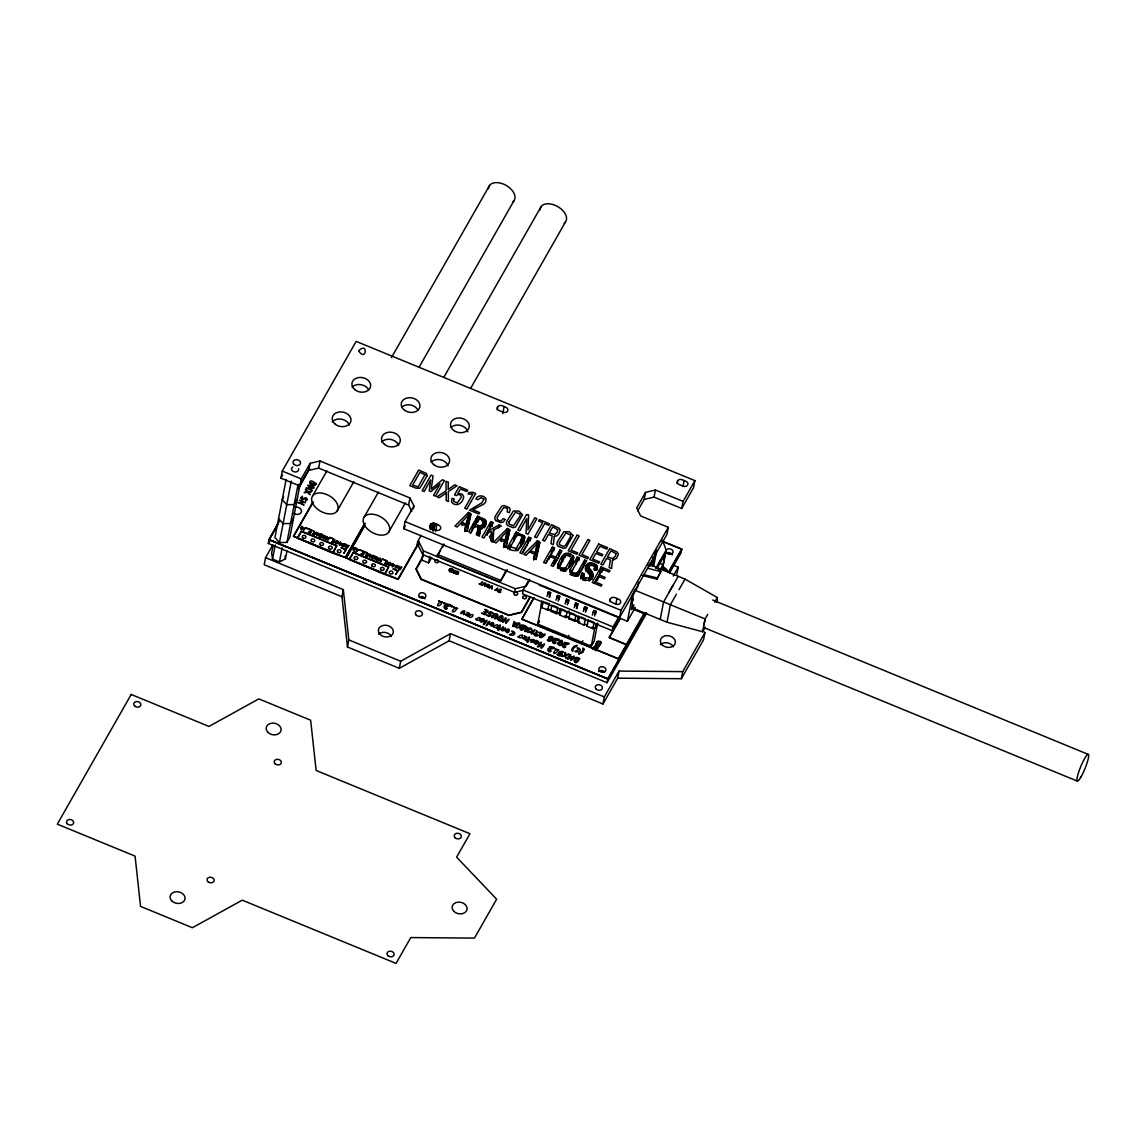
<?xml version="1.0" encoding="UTF-8"?>
<svg xmlns="http://www.w3.org/2000/svg" width="1146" height="1146" viewBox="0 0 1146 1146"><rect width="100%" height="100%" fill="white"/><g stroke="black" fill="none" stroke-linecap="round" stroke-linejoin="round"><path stroke-width="1.5" d="M306.77 528.105L304.836 527.862L303.389 530.283L305.567 528.148L309.964 529.237L306.641 528.277M359.543 549.765L357.609 549.521L356.148 551.942L358.326 549.808L362.723 550.897L359.414 549.937M486.19 521.716L483.927 526.702L480.489 527.934L478.999 535.024L480.919 526.157L483.913 522.204L483.068 520.399L476.822 517.634L477.638 516.216L485.13 519.797L486.19 521.716L485.374 525.971M492.035 542.13L493.611 529.996L501.332 525.957L499.04 525.011L487.995 531.042L487.165 535.297M493.611 529.996L493.124 541.757L490.703 540.754L491.39 531.157L486.434 533.764M573.688 557.515C572.384 563.316 567.642 573.831 560.15 569.233L561.397 567.915L565.666 568.044L572.943 555.738L573.688 557.515L572.871 561.769M582.698 579.876L584.331 573.788L582.311 572.957C580.191 587.411 602.252 577.828 588.142 567.456L589.574 565.035L593.055 564.992L594.874 566.425L594.459 570.178M480.489 527.934L479.458 536.142L477.08 535.168L478.269 527.518L474.573 526.028L470.447 533.506M422.917 553.604L421.714 560.065L428.618 562.887L431.684 557.529M428.618 562.887L429.836 556.426M272.605 545.324L265.571 557.672L264.21 564.763L341.981 596.737L347.467 647.003L399.309 668.319L449.132 640.786L450.507 633.681L604.329 696.911L602.968 704.002L449.132 640.786M646.659 613.225L607.065 682.701L268.307 543.462L269.038 539.68L277.833 524.238M413.391 508.838L413.935 506.002L409.967 497.966L319.992 460.979L310.122 463.328L301.255 478.899L299.894 485.99L280.885 478.169L282.245 471.078L356.148 341.393L694.906 480.632L693.545 487.723L681.712 508.48L654.065 497.106L644.195 499.455L637.749 510.772M273.149 545.31L271.631 553.189L272.533 559.105L279.438 561.955L285.454 558.876L286.973 550.997M286.128 479.372L274.94 537.503L279.452 542.545L286.915 542.416L289.866 537.23L300.08 484.185M272.533 559.105L275.255 544.909M279.452 542.545L291.285 481.048M279.438 561.955L282.174 547.759M286.915 542.416L298.103 484.3M310.122 463.328L308.761 470.433L318.631 468.084L408.606 505.071L411.772 511.488M318.631 468.084L319.992 460.979M341.981 596.737L343.342 589.631L265.571 557.672M347.467 647.003L348.828 639.912L343.342 589.631M681.712 508.48L683.088 501.375L655.426 490.015L645.556 492.365L636.689 507.922L640.643 515.944L668.304 527.318L666.943 534.408L619.642 617.408L403.693 528.65L405.068 521.559L413.935 506.002M408.606 505.071L409.967 497.966M421.198 535.383L417.688 541.542L416.986 545.21L418.376 545.768L422.716 554.607L514.669 592.396L523.65 590.262M418.376 545.768L419.078 542.101L417.688 541.542M399.309 668.319L400.685 661.228L450.507 633.681M422.716 554.607L423.433 550.94L419.078 542.101M429.865 527.661C429.105 521.917 436.125 522.963 438.775 525.226A3.596 2.779 10.9 0 1 440.436 528.951L439.477 529.896A3.596 2.779 10.9 0 1 435.967 530.14L432.3 528.635A3.596 2.779 10.9 0 1 430.423 524.825L430.624 524.51M430.208 527.203L430.896 524.238M430.223 528.363L431.197 523.98M430.28 529.552L431.555 523.779M430.652 529.366L431.755 523.679M430.853 529.28L431.956 523.607M431.068 529.208L432.157 523.536M431.283 529.151L432.586 523.436M431.727 529.08L432.816 523.393M431.956 529.051L433.045 523.378M432.185 529.037L433.274 523.364M432.414 529.051L433.503 523.364M432.644 529.065L433.747 523.378M432.615 530.498L433.976 523.407M432.844 530.541L434.205 523.45M433.073 530.598L434.434 523.493M433.303 530.655L434.663 523.55M433.517 530.727L434.893 523.622M434.005 529.395L435.108 523.708M435.566 531.558L436.941 524.467M507.291 569.777L499.985 582.082L437.013 556.268L443.602 543.963M462.053 525.613L462.612 522.777L466.221 524.266L464.703 531.543M467.711 516.731L468.528 512.477L470.247 513.179L457.182 526.974L454.905 526.043L468.528 512.477M464.861 531.372L468.241 516.832L470.891 514.024L467.153 531.3M471.966 530.842L473.341 523.751L480.919 526.157M473.112 527.905L474.215 522.218L476.378 518.422L478.426 519.267L476.263 523.063L474.215 522.218M475.561 522.676L476.378 518.422M497.063 409.752L497.608 406.916A3.596 2.779 10.9 0 1 502.306 405.799L505.973 407.317A3.596 2.779 10.9 0 1 507.635 411.027A3.596 2.779 10.9 0 1 503.166 412.231L499.484 410.726A3.596 2.779 10.9 0 1 497.608 406.916M474.845 527.432L475.389 524.596M475.733 523.321L476.822 517.634M477.094 519.052L477.638 516.216M477.882 522.103L478.899 516.731M479.143 519.897L479.687 517.047M478.426 525.842L476.894 534.609L476.106 534.308M477.065 532.947L478.383 533.305L479.759 526.215M482.036 521.086L482.595 518.25M502.765 413.649L504.14 406.558M481.363 528.55L481.907 525.699M481.807 529.108L482.638 524.854M482.953 524.653L484.042 518.966M482.91 525.498L483.727 521.229M482.81 527.876L483.913 522.204M484.486 527.819L483.755 526.902L485.13 519.797M484.758 526.401L485.861 520.728M485.173 526.716L485.718 523.88M489.457 528.721L490.817 521.631L492.866 522.476L492.049 526.73M490.03 538.262L490.574 535.426M498.481 527.848L499.04 525.011M500.96 541.614L501.504 538.778L505.128 540.267L503.595 547.544M506.346 534.151L507.434 528.478L509.139 529.18L496.075 542.975L493.797 542.044L507.434 528.478M503.753 547.373L507.134 532.833L509.784 530.025L506.059 547.301M499.985 582.082L506.188 570.192M507.621 548.977L508.165 546.141L516.173 548.533L522.347 537.904L522.146 536.357L515.385 533.477L516.201 532.045L524.567 536.385L523.966 541.814M509.669 549.822L510.214 546.986M513.58 541.342L514.955 534.237L517.004 535.082L511.044 545.783M514.024 540.568L515.385 533.477M515.657 534.881L516.201 532.045M517.706 535.726L518.25 532.89M516.029 550.868L516.574 548.032M522.275 534.537L520.9 541.628L523.206 543.476M522.146 536.357L521.115 543.906M517.691 550.796L520.986 545.009L522.49 536.801M522.361 542.459L523.722 535.368M523.478 542.058L524.567 536.385M523.808 541.671L524.782 537.56M514.669 592.396L515.371 588.729L526.229 586.15L529.753 579.991M530.254 540.912L530.813 538.061L528.764 537.23L527.389 544.321L522.075 553.647M529.266 579.375L523.206 590.004L522.476 593.786L612.351 630.73L620.144 617.064M533.606 559.864L537.145 545.152L539.795 542.345L536.056 559.62M536.342 546.47L537.445 540.797L539.15 541.499L538.606 544.336M533.764 559.692L537.145 545.152M549.034 559.234L549.579 556.397L555.022 558.632L553.647 565.723M549.851 557.801L554.478 547.802L552.429 546.957L543.576 562.485L545.625 563.331L549.579 556.397M541.113 606.392L537.703 624.126L591.279 646.158L594.23 640.958L597.653 623.223M552.429 546.957L551.068 554.048L545.754 563.374M553.933 550.639L554.478 547.802M559.921 550.037L555.839 557.2L554.463 564.29L558.56 557.128L559.921 550.037L561.97 550.882L553.117 566.41L551.068 565.565L555.022 558.632M557.414 567.943C558.217 561.497 563.331 549.106 571.625 554.578L570.321 555.882C563.56 552.229 560.595 563.216 559.377 568.301M557.873 567.155L558.689 562.901M560.193 566.582L560.738 563.746M558.145 568.545L561.454 562.743L562.815 555.652M561.454 562.743L563.631 554.564M560.852 570.751L561.397 567.915M563.531 559.463L564.62 553.79M564.992 557.572L565.809 553.317M562.858 571.424L563.402 568.588M564.09 571.367L564.634 568.531M565.121 570.88L565.666 568.044M568.072 556.197L568.617 553.346M565.608 571.396L566.425 567.141M569.634 556.698L570.178 553.862M570.593 559.821L569.233 566.926L571.41 558.131M569.605 566.282L571.41 557.343M570.049 565.222L571.582 562.829L572.943 555.738M569.906 571.883L570.45 569.032L577.326 556.985L579.375 557.83L578.83 560.666M573.458 556.584L572.098 563.689L571.582 562.829M572.556 562.715L573.1 559.878M571.295 575.192L572.47 569.949L571.682 574.619M572.298 575.335L572.112 570.923M573.387 575.937L573.931 573.1L572.842 572.499M575.951 564.09L577.326 556.985M574.647 576.295L575.192 573.458L577.785 572.14L584.704 560.022L586.752 560.867L577.942 574.862L575.278 575.235L571.138 573.53L569.849 571.525L570.45 569.032M575.693 576.252L576.237 573.415M576.553 575.822L577.111 572.986M576.968 576.395L577.785 572.14M580.836 577.742L581.38 574.905M580.721 578.83L581.867 573.731M581.223 578.644L582.311 572.957M584.704 560.022L583.328 567.112L578.143 576.209M583.07 578.816L583.901 574.561M583.242 579.475L583.529 575.621M585.448 569.576C583.787 559.835 600.647 561.869 596.708 570.35M583.858 580.191L583.686 576.553M585.978 569.376L586.795 565.121M586.265 569.977L587.354 564.305M585.993 571.396L588.013 563.674M585.09 580.879L585.635 578.028L584.403 577.355M586.637 570.765L588.758 563.216M587.325 571.711L588.142 567.456M587.425 572.484L588.428 566.64M587.769 571.553L589.588 562.944M588.084 571.825L588.629 568.989M588.399 574.003L589.23 569.734M589.975 565.68L590.519 562.829M590.992 565.752L591.537 562.915M588.571 580.75L589.116 577.913C594.459 573.43 583.83 570.622 586.365 565.88M589.545 578.057L590.706 571.238M589.316 579.847L589.861 577.011M589.56 580.349L590.663 574.533M589.588 580.965L590.691 575.292M591.823 572.456L590.462 579.547L589.345 578.343M593.313 566.425L593.857 563.588M591.565 579.432L592.668 573.759M592.081 578.73L592.897 574.475M592.267 578.845L592.955 575.22M594.33 569.275L594.874 566.425M594.774 570.364L595.863 564.692M595.719 569.576L596.536 565.322M596.178 570.25L596.994 565.995M596.694 569.562L597.238 566.726M597.438 580.578L598.269 576.323L604.386 578.845L605.203 577.412L599.072 574.891L602.309 569.218L609.142 572.026L609.959 570.608L601.077 566.955L592.224 582.483L601.106 586.136L601.922 584.704L595.089 581.896L598.269 576.323M598.527 577.742L599.072 574.891M601.077 566.955L599.716 574.046L594.402 583.371M601.664 571.782L602.481 567.528M601.765 572.069L602.309 569.218M602.581 570.636L603.125 567.786M591.279 646.158L594.688 628.409L596.908 624.527M592.854 643.078L592.998 642.82M609.858 601.65L610.403 598.799A3.596 2.779 10.9 0 1 615.101 597.696L618.768 599.2A3.596 2.779 10.9 0 1 620.43 602.925A3.596 2.779 10.9 0 1 615.961 604.128L612.293 602.624A3.596 2.779 10.9 0 1 610.403 598.799M615.832 604.128L616.935 598.456M612.351 630.73L613.081 626.934L618.267 617.837M607.065 682.701L607.795 678.919L645.628 612.523M619.642 617.408L621.003 610.317L668.304 527.318M644.195 499.455L645.556 492.365M602.968 704.002L617.694 678.16L619.055 671.069L682.73 671.628L704.905 632.721L702.484 630.171M654.065 497.106L655.426 490.015M705.277 627.149L702.656 631.747L667.015 622.235L633.036 608.268L633.48 605.947M657.904 568.846L658.492 565.809L665.153 554.134L663.09 564.777L659.595 570.866M662.417 540.196L666.17 550.094L663.348 564.72L660.297 570.078L656.959 568.058L660.225 560.322M641.946 575.421L656.945 579.117L660.841 571.525L647.504 568.244M677.057 483.727L677.601 480.89A3.596 2.779 10.9 0 1 682.285 479.773L685.953 481.291A3.596 2.779 10.9 0 1 687.629 485.016A3.596 2.779 10.9 0 1 683.159 486.205L679.478 484.701A3.596 2.779 10.9 0 1 677.601 480.89M660.841 571.525L656.945 579.117M683.03 486.219L684.119 480.532M660.211 619.442L663.577 602.008L678.217 576.309M667.015 622.235L670.367 604.802L676.398 594.215M676.871 574.318L678.231 567.213L673.275 565.179M661.657 541.113L681.698 549.221L680.968 553.002L669.536 573.086M617.694 678.16L681.369 678.719L682.73 671.628M702.656 631.747L705.119 618.955L707.741 614.356M704.905 632.721L703.544 639.812L681.369 678.719M541.857 600.934L540.955 605.618L541.972 607.695L547.845 610.102A1.561 1.203 11 0 1 549.879 609.629A1.561 1.203 11 0 1 550.71 611.276L556.569 613.697L559.119 613.096M541.972 607.695L543.19 601.449M546.957 596.421L548.476 591.694L550.624 592.582L549.722 597.267M547.874 594.817L548.476 591.694M549.106 597.31L550.624 592.582M547.845 610.102L549.049 603.856A1.561 1.203 11 0 1 549.55 603.412M550.71 611.276L551.914 605.045M556.039 600.16L557.558 595.433L559.706 596.321L559.105 599.444M556.956 598.556L557.558 595.433M558.188 601.048L559.706 596.321M556.569 613.697L557.787 607.452L553.375 605.647M560.036 608.411L559.105 613.124L560.122 615.201L565.995 617.608A1.561 1.203 11 0 1 568.044 617.135A1.561 1.203 11 0 1 568.86 618.783L574.719 621.204L577.283 620.602L578.186 615.918M560.122 615.201L561.339 608.956L565.737 610.761M565.107 603.928L566.625 599.2L568.774 600.089L568.172 603.211M566.024 602.323L566.625 599.2M567.256 604.816L568.774 600.089M565.995 617.608L567.213 611.362M568.86 618.783L570.063 612.551L574.475 614.356M574.189 607.667L575.722 602.939L577.87 603.827L576.954 608.497M575.106 606.062L575.722 602.939M576.338 608.555L577.87 603.827M574.719 621.204L575.937 614.958M597.811 623.94L595.447 628.065L592.897 628.667L587.039 626.26A1.561 1.203 11 0 0 586.208 624.599A1.561 1.203 11 0 0 584.174 625.086L578.3 622.665L579.518 616.433M583.285 611.405L584.804 606.678L586.953 607.552L586.351 610.675M584.202 609.801L584.804 606.678M585.434 612.279L586.953 607.552M584.174 625.086L585.377 618.84L580.979 617.035M587.039 626.26L588.242 620.015A1.561 1.203 11 0 0 588.356 619.399M592.367 615.144L593.886 610.417L596.035 611.291L595.433 614.414M594.516 616.018L596.035 611.291M592.897 628.667L594.115 622.421L589.703 620.616M595.447 628.065L596.364 623.381M539.179 585.033L627.406 621.304L632.821 593.37M633.924 591.465L631.733 602.739L633.208 600.146A1.891 1.461 11 0 0 632.22 598.155M638.637 582.225L637.778 586.666L633.337 594.43M647.862 565.279L649.581 565.981L650.154 563.015M650.67 565.823L651.286 562.657M652.403 566.539L655.168 552.3M653.736 565.981L656.773 550.281L656.042 551.57M716.451 602.037L717.324 597.539L685.007 579.102L649.123 564.348M716.307 601.965L717.324 597.539L714.703 602.123M470.891 514.024L466.938 530.985L464.66 530.054L465.792 525.856L461.408 524.051L462.612 522.777M509.784 530.025L505.844 546.986L503.567 546.055L504.698 541.857L500.301 540.053L501.504 538.778M539.795 542.345L535.855 559.305L533.578 558.374L534.695 554.177L530.312 552.372L531.515 551.097L535.125 552.587M466.221 524.266L468.241 516.832M505.128 540.267L507.134 532.833M597.252 567.514L596.192 570.035L594.172 569.204L595.003 567.342M558.245 563.689L558.389 567.829L559.921 565.465M582.899 640.671L581.323 643.436L589.961 646.831L591.221 644.639M280.885 478.169L282.632 475.089M283.707 497.063L282.231 499.656L286.729 504.713L294.193 504.569L297.158 499.384M279.423 521.101L268.909 539.752L607.795 679.034L645.814 612.551M298.777 487.122L309.334 468.585L298.948 487.179M278.077 524.18L269.296 539.594L607.709 678.69M298.275 488.74L309.678 468.714M268.307 543.462L270.069 540.368M293.505 518.307L290.554 523.493L283.091 523.622L278.578 518.579M312.715 495.745L326.868 470.92M391.431 357.638L489.586 185.394M312.801 502.12L293.333 536.299L332.755 553.203L345.548 557.701L365.015 523.521M313.187 502.177L293.763 536.256L297.401 537.746L301.341 531.099L336.924 545.711L333.314 552.501L345.275 557.429L364.686 523.35M337.039 511.173A14.425 8.882 29.7 0 0 323.43 493.425A14.425 8.882 29.7 0 0 314.176 505.787A14.425 8.882 29.7 0 0 337.039 511.173L353.842 481.692M419.278 366.863L513.909 200.822M364.256 516.932L378.409 492.107M443.846 377.278L541.127 206.581M364.6 525.326L346.006 557.944L384.641 574.447L398.221 579.346L417.445 545.639M364.987 525.384L346.45 557.901L349.244 559.062L353.226 552.343L388.823 566.955L385.156 573.817L397.949 579.074L419.207 541.772M349.444 559.606L384.526 574.031M388.58 532.36A14.425 8.882 29.7 0 0 374.971 514.597A14.425 8.882 29.7 0 0 365.717 526.974A14.425 8.882 29.7 0 0 388.58 532.36L405.383 502.879M470.82 388.05L565.451 222.009M403.693 528.65L405.312 525.828M423.734 555.137L415.869 568.946L421.012 579.375L508.81 615.459L521.645 612.422L530.455 596.937M422.43 558.331L416.327 569.046L421.284 579.102L508.91 615.115L521.272 612.179L530.054 596.765M473.341 523.751L468.771 531.758L470.82 532.589M490.817 521.631L481.965 537.159L484.013 538.004L492.866 522.476M508.165 546.141L507.349 547.573C515.485 554.85 522.433 547.544 524.352 538.835M514.955 534.237L509.039 544.622L511.087 545.467M528.764 537.23L519.912 552.759L521.96 553.604L530.813 538.061M533.778 597.668L521.688 619.255L593.098 648.607L592.869 649.453L594.359 649.123L595.719 650.627L597.08 650.24L618.539 659.05L644.883 613.038M534.151 597.739L522.003 619.069L536.801 625.143L539.15 621.017M539.537 621.232L537.288 625.186L580.979 643.15M569.949 574.633L579.375 557.83M683.088 501.375L694.906 480.632M620.043 618.253L609.056 637.563L626.375 644.783L618.439 658.706L597.224 649.983C597.424 647.447 596.321 651.186 594.903 649.023L594.101 647.519L593.241 648.35L590.305 647.132L591.837 643.536M620.043 618.998L609.486 637.52L626.418 644.482L644.009 613.611L633.237 609.185M633.036 608.268L633.638 607.208M655.741 568.402L666.17 550.094M660.927 569.404L663.348 564.72M668.29 572.37L681.698 549.221M668.691 572.384L681.899 549.221L661.944 540.926M604.329 696.911L619.055 671.069M673.232 576.008L678.231 567.213M678.976 589.689L685.007 579.102M568.631 611.964L569.247 610.89M649.581 565.981L654.022 558.231L652.289 557.515M634.025 605.002L631.36 609.643L632.291 604.902A1.891 1.461 11 0 0 632.062 603.426M627.406 621.304L635.271 607.509M440.623 550.381L437.013 556.268M442.37 547.459L444.132 544.522M465.319 524.037L467.683 521.53M466.866 523.923L469.516 521.129M505.773 539.924L508.423 537.116M539.15 541.499L526.086 555.294L523.808 554.363L537.445 540.797M535.784 552.243L538.434 549.45M562.256 561.655L563.259 560.881M489.385 536.629L493.525 534.365M589.116 577.913L585.635 578.028M662.116 570.035L664.064 570.565M587.382 570.307L588.213 570.035M444.505 602.81C441.769 603.541 446.467 604.873 444.834 602.882M451.911 605.847C449.246 606.649 453.816 607.81 452.326 605.976M478.383 533.305L479.558 533.248M643.837 574.662L657.174 577.956M573.931 573.1L575.192 573.458M703.973 624.928L705.119 618.955L634.44 590.032M659.638 563.359L663.09 564.777M651.601 561.082L653.32 561.798M712.683 600.017L1088.242 754.383M550.395 554.965L555.839 557.2M703.472 627.421L1077.383 781.114M633.265 608.884L644.267 613.397M282.245 471.078L301.255 478.899M405.068 521.559L621.003 610.317M547.559 593.299L549.708 594.187M556.641 597.037L558.79 597.926M565.709 600.805L567.857 601.693M574.805 604.544L576.954 605.432M583.887 608.282L586.036 609.156M592.969 612.021L595.118 612.895M437.385 554.378L500.243 580.22M523.206 590.004L613.081 626.934M423.433 550.94L515.371 588.729M544.651 602.051L549.049 603.856M550.452 610.001L558.775 613.425M564.921 615.961L567.7 617.107M547.072 608.841L558.976 613.726M564.935 616.176L579.804 622.292M591.723 627.191L594.688 628.409M269.038 539.68L607.795 678.919M348.828 639.912L400.685 661.228M482.681 526.071L483.755 526.902M577.283 620.602L578.3 622.665M285.01 555.925L285.454 558.876M660.44 644.682A7.578 5.845 10.9 0 1 673.404 646.745M378.567 634.125A7.578 5.845 10.9 0 1 391.459 636.546M666.284 553.189A3.596 2.779 10.9 0 1 672.244 554.951M598.513 671.628A3.596 2.779 10.9 0 1 604.701 672.158M419.107 597.123A3.596 2.779 10.9 0 1 425.051 598.885M568.932 635.715A1.891 1.461 10.9 0 1 568.545 635.443M295.066 507.191A4.727 3.653 10.9 0 1 301.47 511.617A4.727 3.653 10.9 0 1 293.92 513.408M438.546 560.938A1.891 1.461 10.9 0 1 437.342 562.7A1.891 1.461 10.9 0 1 434.964 561.583A1.891 1.461 10.9 0 1 436.168 559.821M437.027 559.821A1.891 1.461 10.9 0 1 438.331 560.58M669.149 592.124A14.425 2.335 -67.7 0 1 673.332 585.191M488.468 188.718A14.425 8.882 29.7 0 1 505.873 185.251A14.425 8.882 29.7 0 1 512.634 202.068M539.995 209.904A14.425 8.882 29.7 0 1 557.414 206.423A14.425 8.882 29.7 0 1 564.161 223.255M298.418 470.376A3.596 2.779 10.9 0 1 293.032 471.335A3.596 2.779 10.9 0 1 292.731 466.895M298.519 468.757A3.596 2.779 10.9 0 1 298.547 470.032M381.647 442.084A9.469 7.306 10.9 0 1 391.015 439.477A9.469 7.306 10.9 0 1 398.65 445.45M332.197 421.986A9.469 7.306 10.9 0 1 341.436 419.164A9.469 7.306 10.9 0 1 349.272 424.98M352.151 387.162A9.469 7.306 10.9 0 1 360.875 384.655A9.469 7.306 10.9 0 1 368.597 389.755M401.716 407.159A9.469 7.306 10.9 0 1 410.626 405.011A9.469 7.306 10.9 0 1 418.061 410.354M451.051 427.401A9.469 7.306 10.9 0 1 460.749 425.453A9.469 7.306 10.9 0 1 467.783 431.87M431.097 462.196A9.469 7.306 10.9 0 1 440.58 459.804A9.469 7.306 10.9 0 1 448.029 465.921M335.807 542.703L337.253 543.333L335.807 542.703M388.58 564.376L390.012 565.007L388.58 564.376M446.224 492.966L446.195 500.587L448.43 501.518L448.287 491.577L457.01 485.775L454.761 484.858L448.143 489.442L448.272 482.194L446.023 481.263L446.095 490.817L436.97 496.805L439.205 497.722L446.224 492.966M564.505 652.69L564.763 654.996L561.655 656.486L564.878 655.97L565.809 658.248L565.952 655.584L569.061 654.108L565.838 654.624L565.494 652.532L564.505 652.69M298.046 502.521L304.091 505.171L302.057 503.595L302.873 502.149C311.898 504.799 293.161 497.235 301.842 501.719L301.011 503.166L298.046 502.521M300.71 527.962L302.659 527.891C297.229 531.701 306.784 527.489 301.842 527.074L301.914 526.086L300.71 527.962M306.283 488.067L312.486 490.617L310.28 488.024C322.857 489.399 299.407 481.85 310.938 487.165L308.503 487.379L309.907 488.984L306.283 488.067M308.446 532.217L310.523 533.148L312.084 530.254L310.05 529.495L311.483 530.455L310.924 531.415L309.692 531.099L310.709 531.816L310.222 532.661L308.489 532.131M312.887 534.036C318.674 533.721 310.093 528.621 314.276 531.601L312.887 534.036M314.534 534.709L317.442 532.904L316.941 535.798L318.216 533.119L316.138 532.317L314.534 534.709M316.267 483.813C310.666 492.006 304.85 474.372 316.267 483.813M321.997 534.408C319.791 542.101 316.511 531.214 321.997 534.408M327.269 536.572L326.266 538.405L327.828 537.617L328.057 539.15C331.495 533.076 326.782 544.608 327.455 538.262L325.249 539.236L327.269 536.572M329.976 537.56L333.171 538.778L330.019 537.488M331.824 541.814C337.812 544.794 330.936 538.52 334.904 540.196C335.406 537.875 330.535 540.038 333.615 542.273L331.824 541.814M339.058 543.734L341.007 543.648C335.606 547.559 345.233 543.032 340.204 542.846L340.276 541.843L339.058 543.734M348.828 545.424C346.336 551.398 344.402 546.37 346.307 544.665C347.396 544.651 347.367 546.642 348.828 545.424M354.128 547.759L355.804 548.648C349.716 548.146 355.804 552.501 354.744 550.825C349.544 549.221 362.394 549.006 354.171 547.688M361.219 553.876L363.282 554.822L364.843 551.928L362.809 551.154L364.242 552.114L363.697 553.088L362.451 552.773L363.468 553.475L362.981 554.32L361.262 553.805M365.488 552.429L367.035 553.26C362.265 560.065 371.519 551.727 365.531 552.358M367.307 556.383L370.201 554.564L369.714 557.457L370.989 554.779L368.897 553.991L367.307 556.383M374.771 556.068C372.593 563.76 369.256 552.873 374.771 556.068M380.028 558.231L379.04 560.079L380.601 559.277L380.83 560.809C384.268 554.707 379.555 566.382 380.228 559.921L378.022 560.895L380.028 558.231M382.75 559.219L385.93 560.437L382.793 559.148M384.583 563.488C390.6 566.582 383.609 559.778 387.778 562.056C387.534 559.09 383.609 562.271 386.388 563.932L384.583 563.488M391.832 565.393L393.78 565.322C388.351 569.118 397.906 564.921 392.963 564.505L393.035 563.503L391.832 565.393M401.601 567.098C399.152 573.057 397.146 568.029 399.066 566.325C400.155 566.31 400.14 568.301 401.601 567.098M438.832 600.977L440.064 601.865C433.088 608.411 442.986 605.475 441.11 602.295L442.9 602.467L438.832 600.977M446.238 604.028L448.415 605.303C440.136 603.784 445.78 612.15 447.312 608.24C438.187 606.793 459.918 605.503 446.238 604.028M451.868 572.355L453.472 570.665C452.656 578.802 458.199 565.866 454.289 572.398L453.658 569.605L451.868 572.355M452.255 569.132C449.647 576.853 446.926 565.952 452.255 569.132M453.644 607.065L454.876 607.967C447.9 614.5 457.798 611.563 455.922 608.397L457.712 608.555L453.644 607.065M456.18 572.298C457.999 574.175 456.882 570.049 458.429 572.642A2.349 1.819 10.9 0 1 457.727 573.874L455.578 573.702L457.813 574.404L458.687 571.825L457.197 571.224L456.18 572.298M468.528 616.39C472.51 620.358 476.091 610.689 468.528 616.39M475.69 619.327C479.486 623.295 483.526 613.712 475.69 619.327M479.229 583.93L481.707 584.947L480.862 584.317L482.251 581.781L480.346 584.102L479.229 583.93M481.649 613.225L484.973 614.757L488.067 610.646L484.758 609.328L486.721 610.89L485.804 612.064L483.841 611.649L485.231 612.795L484.429 613.783L481.649 613.225M482.351 585.205L485.259 583.4L484.758 586.279L486.047 583.615L483.956 582.813L482.351 585.205M493.468 626.633C497.307 630.615 501.074 620.888 493.468 626.633M496.676 627.965L497.651 628.753C498.496 635.829 502.736 618.009 498.224 628.022L496.676 627.965M498.152 591.708C504.011 594.76 497.479 588.299 501.246 590.075C501.862 587.869 497.006 589.875 499.957 592.153L498.195 591.637M518.164 636.789C522.06 640.757 525.942 631.16 518.164 636.789M525.369 626.06C519.869 637.649 516.259 620.616 525.369 626.06M525.813 639.926L526.788 640.714C527.618 647.576 531.973 630.357 527.361 639.998L525.813 639.926M547.33 640.213C549.765 644.081 556.798 636.474 550.538 636.445C545.267 637.749 553.26 641.631 547.416 640.055M549.937 646.645L552.114 647.934C545.066 646.315 548.175 654.538 551.212 650.957C541.628 649.309 563.617 648.307 549.937 646.645M554.635 638.422L556.813 639.697C549.364 637.993 553.146 646.33 555.91 642.72C546.384 641.072 568.287 640.041 554.635 638.422M554.879 648.679L556.111 649.567C549.163 656.171 558.962 653.105 557.157 649.997L558.947 650.169L554.879 648.679M557.2 654.438C558.059 656.601 562.242 656.615 562.342 653.807C559.019 654.122 559.778 650.14 562.528 652.504C566.382 650.369 553.747 651.415 560.638 654.409L557.2 654.438M564.52 642.476L566.683 643.751C559.277 642.104 563.015 650.384 565.78 646.788C556.211 645.083 578.286 644.181 564.52 642.476M579.69 658.549C574.074 670.166 570.593 653.12 579.69 658.549M594.23 646.63L598.112 648.307L596.694 647.347L597.31 646.258C603.283 648.206 590.949 643.235 596.794 646.043L596.164 647.132L594.273 646.559M595.992 643.536L599.358 645.112C598.441 647.977 601.65 642.376 599.573 644.725L595.992 643.536M596.837 642.061L597.968 641.187L599.258 641.717L599.072 642.705L600.905 642.405C598.656 647.805 604.673 638.609 596.837 642.061M464.631 611.276L463.629 614.614L463.242 612.351C457.841 616.534 462.282 609.027 464.631 611.276M512.763 626.003C514.196 628.853 521.545 620.745 516.488 623.524L514.053 621.461L512.763 626.003M524.854 630.988C526.243 633.81 533.735 625.73 528.578 628.509L526.143 626.432L524.854 630.988M539.666 637.076C541.113 639.912 548.461 631.804 543.39 634.598L540.969 632.52L539.666 637.076M528.593 515.199L527.919 529.91L534.838 517.777L536.872 518.608L527.991 534.194L526.028 533.391L526.73 518.694L519.811 530.842L517.777 529.996L526.659 514.411L528.593 515.199M571.668 649.61L572.685 651.515L573.358 648.307L577.269 645.413L573.888 646.315L571.668 649.61M584.202 649.324L582.884 652.375L578.587 654.037L582.497 651.129L582.999 648.02L584.202 649.324M300.682 497.923L302.215 499.799L305.939 498.596L305.667 501.217L307.4 499.513L305.853 497.636L302.143 498.825L302.401 496.204L300.682 497.923M358.684 350.791C366.176 362.809 368.525 341.107 358.684 350.791M464.975 614.313L467.611 616.075L469.688 613.54L467.024 612.322L468.27 614.184L464.975 614.313M466.093 614.557L467.668 614.944L466.093 614.557M479.787 620.401C479.802 623.782 486.219 621.605 484.027 619.041C475.977 618.023 489.242 619.857 479.787 620.401M480.905 620.645L482.495 621.032L480.905 620.645M485.832 620.774C478.484 630.801 490.775 617.981 485.832 620.774M488.382 612.623L490.116 615.287L486.477 615.173L488.884 616.534L491.219 615.603L489.643 612.68L493.138 613.153L490.832 611.635L488.397 612.537M488.554 621.891C481.22 631.833 493.468 619.212 488.554 621.891M489.8 624.298C493.453 630.816 496.376 618.21 489.815 624.212M490.918 624.527C493.124 627.464 493.969 620.931 490.918 624.527M496.82 615.259C489.256 623.61 502.779 615.158 495.903 613.755C493.969 613.282 490.789 616.433 491.892 617.809C493.883 617.866 494.585 612.781 496.82 615.259M500.773 629.039C500.988 632.019 506.417 630.959 505.443 627.807C497.407 634.669 507.649 621.762 500.773 629.039M505.357 630.687C509.082 637.205 511.718 624.656 505.372 630.601M506.475 630.916C508.666 633.853 509.526 627.32 506.475 630.916M513.709 632.606C510.987 634.913 505.887 634.583 513.079 635.314C519.181 631.761 506.833 629.441 513.709 632.606M520.485 627.822L521.716 629.111L524.009 626.217L522.189 625.988L520.485 627.822M522.261 637.864L524.897 639.626L526.974 637.176L524.309 635.858L525.556 637.735L522.275 637.778M523.378 638.107L524.954 638.48L523.378 638.107M530.627 639.697C532.947 641.76 527.217 642.204 533.076 641.975C529.853 639.497 538.749 639.74 530.641 639.611M533.792 633.81C534.079 637.563 540.697 636.503 540.196 632.177C537.159 634.54 536.385 627.163 536.271 632.621L533.792 633.81M534.108 642.734C538.362 646.888 534.494 641.645 537.46 643.465C541.686 642.175 534.136 638.021 534.122 642.648M534.91 634.039L536.529 635.199L537.46 634.025L534.91 634.039M537.689 642.089L535.898 642.132L537.689 642.089M549.579 638.25C552 641.402 552.673 635.07 549.579 638.25M557.486 643.551C562.557 651.372 565.537 633.337 557.5 643.465M558.618 643.723C561.841 646.559 562.285 637.405 558.618 643.723M574.791 660.311L576.037 661.6L578.329 658.706L576.51 658.477L574.791 660.311M579.145 649.338C576.28 651.558 571.424 651.458 578.601 652.002C584.589 648.278 572.298 646.229 579.145 649.338M509.025 521.86L508.867 523.923L513.437 525.813L519.926 516.201L520.098 514.139L515.514 512.248L509.025 521.86M559.477 542.602L559.305 544.665L563.875 546.542L565.68 545.152L570.364 536.93L570.536 534.867L565.952 532.99L559.477 542.602M528.077 632.277L531.973 632.277L531.013 633.638L531.83 634.067L534.953 629.87L532.518 631.245L531.286 628.38L531.443 631.446L528.077 632.277M542.33 644.582L542.201 646.058C548.619 638.322 539.164 654.337 541.127 645.442C531.128 651.73 545.811 636.102 539.852 644.983L542.33 644.582M557.672 529.667L557.486 531.701L554.85 534.623L549.292 533.048L552.787 526.916L557.672 529.667M571.969 656.758L571.825 658.234C578.2 650.484 568.932 666.413 570.751 657.618C560.867 663.878 575.206 648.364 569.49 657.159L571.969 656.758M615.875 553.59L615.689 555.624L613.053 558.532L607.48 556.97L610.976 550.825L615.875 553.59M453.759 499.728L453.601 501.404L457.254 502.908L461.064 497.665L461.251 495.989L459.804 494.771L457.741 494.528L456.337 495.645L454.532 494.9L459.217 486.692L467.668 490.159L466.852 491.591L460.448 488.97L457.97 493.339L462.54 494.37L463.657 496.963C463.142 503.194 455.607 507.807 451.452 501.862L452.068 498.224L454.131 499.069L453.759 499.728M491.663 586.551L491.906 589.159L492.121 585.735L489.156 588.17L491.663 586.551M497.264 588.843L497.507 591.451L497.608 588.013L494.757 590.462L497.264 588.843M310.552 482.795L310.996 483.97A3.381 2.607 10.9 0 0 313.345 484.944L314.964 484.027L310.552 482.795M662.388 569.118C675.553 575.048 657.002 561.984 665.611 569.333L662.388 569.118M554.306 536.371L553.375 544.651L550.982 543.662L552.2 535.87L548.476 534.48L544.708 541.084L542.645 540.239L551.555 524.624L559.076 528.234L560.15 530.154L558.632 534.165L556.884 535.884L554.306 536.371M612.494 560.294L611.577 568.559L609.185 567.585L610.388 559.792L606.664 558.403L602.911 565.007L600.848 564.161L609.744 548.547L617.264 552.157L618.339 554.077L616.82 558.073L612.609 560.322M424.994 474.802L418.118 486.864L412.675 485.045L419.923 472.31L424.994 474.802M430.581 480.217L429.206 490.932L430.953 491.648L440.107 483.884L433.546 495.387L435.537 496.218L444.419 480.604L442.413 479.773L431.254 489.227L433.059 475.934L431.039 475.103L422.143 490.703L424.135 491.519L430.581 480.217M497.436 516.932L497.12 519.066L498.797 520.571L501.203 520.757L503.309 518.637L505.372 519.482L503.252 521.974L500.831 522.662L495.588 520.513L494.728 518.479L495.387 516.087L501.704 506.217L504.125 505.529L509.368 507.678L510.228 509.726L509.254 512.677L507.191 511.832L507.492 508.538L503.753 507.434L497.436 516.932M502.406 621.691L503.194 622.292L504.541 620.731L506.46 621.519C502.836 628.065 513.265 614.7 507.033 620.788L505.114 620L506.346 618.439L505.558 617.837L502.449 621.619M516.23 627.378C519.74 631.031 522.06 616.004 516.23 627.378M483.87 499.14L481.965 502.765L469.516 510.171L478.813 513.995L479.63 512.563L472.897 509.798L483.927 504.011L485.689 501.991L486.033 498.711C483.87 495.086 477.782 494.728 475.848 498.825L478.011 499.713L481.191 497.536L483.87 499.14M321.94 536.7L323.716 538.462L325.421 536.299L323.516 535.139L321.94 536.7M374.713 558.374L376.475 560.122L378.18 557.959L376.289 556.813L374.713 558.374M486.305 585.778L488.081 587.526L489.772 585.362L487.881 584.216L486.305 585.778M335.248 542.574C339.345 547.129 338.514 536.672 335.248 542.574M342.611 543.92L343.915 545.883L341.608 545.797L343.943 546.556L344.445 545.568L343.241 543.935L345.462 544.178L342.611 543.92M388.007 564.233C391.961 568.788 391.545 558.346 388.007 564.233M395.37 565.58C398.393 568.402 391.674 567.857 397.261 567.628C393.966 564.734 401.387 565.88 395.37 565.58M497.378 618.969C503.925 627.163 505.687 608.325 497.378 618.969M522.533 514.74L515.514 527.074L512.993 527.676L507.406 525.384L506.403 523.321L507.019 520.943L513.422 510.987L519.009 511.073L522.533 514.74M572.971 535.469L565.952 547.802L563.431 548.404L557.858 546.112L556.841 544.064L557.457 541.671L563.861 531.73L569.462 531.801L572.971 535.469M514.54 623.696L514.196 624.971L515.557 624.112L514.54 623.696M526.644 628.667L526.301 629.956L527.661 629.082L526.644 628.667M541.456 634.755L541.113 636.044L542.473 635.171L541.456 634.755M305.466 489.471L306.899 491.663L304.105 492.551L307.572 492.508L310.093 494.757L308.775 492.436L311.569 491.534L308.102 491.577L305.466 489.471M427.3 475.561L419.851 488.196L415.869 488.124L409.795 485.632L418.677 470.032L426.24 473.355L427.3 475.561M498.739 618.554C500.53 623.653 504.24 612.795 498.739 618.554M345.705 549.693L343.8 553.317L346.221 549.65L341.007 547.645L345.705 549.693M397.59 570.937L395.685 574.561L398.12 570.894L392.892 568.889L397.59 570.937M131.203 694.476L57.3 824.16L135.07 856.119L140.557 906.4L192.413 927.716L242.236 900.169L396.058 963.399L410.784 937.557L474.458 938.116L496.633 899.209L456.609 857.151L469.96 833.715L316.138 770.484L310.652 720.204L258.81 698.902L208.987 726.435L131.203 694.476M297.659 538.176L332.741 552.601L297.659 538.176M301.455 531.515L297.802 537.918L332.899 552.343L336.552 545.926L301.455 531.515M321.353 534.509L320.092 536.715L319.075 535.683A2.349 1.819 10.9 0 1 319.763 534.466L321.353 534.509M336.652 541.227L337.884 542.23L336.652 541.227M345.82 546.513L346.923 547.745L347.482 546.771L345.82 546.513M353.355 552.759L349.659 559.234L384.741 573.645L388.437 567.184L353.355 552.759M374.126 556.168L372.865 558.374L371.834 557.343A2.349 1.819 10.9 0 1 372.536 556.125L374.126 556.168M389.425 562.887L390.643 563.889L389.425 562.887M398.593 568.187L399.696 569.404L400.24 568.43L398.593 568.187M469 492.536L468.069 494.155L472.911 493.926L464.76 508.222L466.823 509.068L475.719 493.468L472.797 492.264L469 492.536M451.61 569.247L450.349 571.453L449.332 570.422A2.349 1.819 10.9 0 1 450.02 569.19L451.61 569.247M539.451 519.668L538.62 521.101L542.645 522.748L534.566 536.915L536.629 537.76L544.708 523.593L548.719 525.255L549.536 523.808L539.451 519.668M577.097 535.139L568.215 550.739L576.853 554.292L577.67 552.859L571.08 550.152L579.16 535.984L577.097 535.139M587.884 539.565L578.988 555.18L587.626 558.732L588.442 557.285L581.867 554.578L589.946 540.425L587.884 539.565M598.67 544.006L589.775 559.606L598.699 563.273L599.516 561.841L592.654 559.019L595.834 553.432L601.994 555.953L602.81 554.521L596.665 551.985L599.902 546.284L606.778 549.106L607.595 547.673L598.67 544.006M596.536 650.069L595.089 649.424L596.536 650.069M323.688 535.583L323.33 535.669A3.725 2.879 10.9 0 0 322.398 537.316L323.903 537.932A3.725 2.879 10.9 0 0 324.848 536.285L323.688 535.583M376.461 557.243L376.103 557.328A3.725 2.879 10.9 0 0 375.157 558.976L376.662 559.606A3.725 2.879 10.9 0 0 377.607 557.944L376.461 557.243M488.053 584.661L487.695 584.732A3.725 2.879 10.9 0 0 486.749 586.394L488.268 587.01A3.725 2.879 10.9 0 0 489.199 585.362L488.053 584.661M455.22 837.841A3.596 2.779 10.9 0 0 461.222 837.096A3.596 2.779 10.9 0 0 456.896 833.3A3.596 2.779 10.9 0 0 455.22 837.841M388.021 955.75A3.596 2.779 10.9 0 0 394.023 955.005A3.596 2.779 10.9 0 0 389.697 951.209A3.596 2.779 10.9 0 0 388.021 955.75M275.398 763.995A3.596 2.779 10.9 0 0 281.286 762.935A3.596 2.779 10.9 0 0 276.673 759.354A3.596 2.779 10.9 0 0 275.398 763.995M208.042 881.775A3.596 2.779 10.9 0 0 214.03 881.03A3.596 2.779 10.9 0 0 209.704 877.234A3.596 2.779 10.9 0 0 208.042 881.775M134.913 706.251A3.596 2.779 10.9 0 0 140.8 705.205A3.596 2.779 10.9 0 0 136.202 701.61A3.596 2.779 10.9 0 0 134.913 706.251M67.256 823.73A3.596 2.779 10.9 0 0 73.387 823.616A3.596 2.779 10.9 0 0 69.691 819.462A3.596 2.779 10.9 0 0 67.256 823.73M453.773 911.256A7.578 5.845 10.9 0 0 466.637 910.655A7.578 5.845 10.9 0 0 458.457 902.103A7.578 5.845 10.9 0 0 453.773 911.256M171.556 900.67A7.578 5.845 10.9 0 0 184.477 900.441A7.578 5.845 10.9 0 0 176.67 891.688A7.578 5.845 10.9 0 0 171.556 900.67M267.634 732.079A7.578 5.845 10.9 0 0 280.555 731.85A7.578 5.845 10.9 0 0 272.748 723.097A7.578 5.845 10.9 0 0 267.634 732.079M293.791 464.159A3.782 2.922 10.9 0 0 300.252 464.044A3.782 2.922 10.9 0 0 296.341 459.661A3.782 2.922 10.9 0 0 293.791 464.159M596.292 689.262A3.596 2.779 10.9 0 0 602.295 688.517A3.596 2.779 10.9 0 0 597.968 684.721A3.596 2.779 10.9 0 0 596.292 689.262M416.313 615.287A3.596 2.779 10.9 0 0 422.301 614.543A3.596 2.779 10.9 0 0 417.975 610.746A3.596 2.779 10.9 0 0 416.313 615.287M662.044 644.768A7.578 5.845 10.9 0 0 674.908 644.167A7.578 5.845 10.9 0 0 666.728 635.615A7.578 5.845 10.9 0 0 662.044 644.768M379.827 634.182A7.578 5.845 10.9 0 0 392.749 633.953A7.578 5.845 10.9 0 0 384.941 625.2A7.578 5.845 10.9 0 0 379.827 634.182M667.144 553.475A3.596 2.779 10.9 0 0 673.017 552.415A3.596 2.779 10.9 0 0 668.419 548.834A3.596 2.779 10.9 0 0 667.144 553.475M599.945 671.384A3.596 2.779 10.9 0 0 605.819 670.324A3.596 2.779 10.9 0 0 601.22 666.743A3.596 2.779 10.9 0 0 599.945 671.384M419.952 597.395A3.596 2.779 10.9 0 0 425.825 596.35A3.596 2.779 10.9 0 0 421.227 592.754A3.596 2.779 10.9 0 0 419.952 597.395M337.941 552.243A1.891 1.461 10.9 0 0 341.035 551.684A1.891 1.461 10.9 0 0 338.614 549.808A1.891 1.461 10.9 0 0 337.941 552.243M329.16 548.633A1.891 1.461 10.9 0 0 332.254 548.075A1.891 1.461 10.9 0 0 329.833 546.198A1.891 1.461 10.9 0 0 329.16 548.633M320.379 545.023A1.891 1.461 10.9 0 0 323.473 544.465A1.891 1.461 10.9 0 0 321.052 542.588A1.891 1.461 10.9 0 0 320.379 545.023M311.597 541.413A1.891 1.461 10.9 0 0 314.692 540.869A1.891 1.461 10.9 0 0 312.271 538.978A1.891 1.461 10.9 0 0 311.597 541.413M302.816 537.803A1.891 1.461 10.9 0 0 305.91 537.259A1.891 1.461 10.9 0 0 303.489 535.368A1.891 1.461 10.9 0 0 302.816 537.803M389.826 573.487A1.891 1.461 10.9 0 0 392.92 572.928A1.891 1.461 10.9 0 0 390.5 571.052A1.891 1.461 10.9 0 0 389.826 573.487M381.045 569.877A1.891 1.461 10.9 0 0 384.139 569.333A1.891 1.461 10.9 0 0 381.718 567.442A1.891 1.461 10.9 0 0 381.045 569.877M372.264 566.267A1.891 1.461 10.9 0 0 375.358 565.723A1.891 1.461 10.9 0 0 372.937 563.832A1.891 1.461 10.9 0 0 372.264 566.267M363.483 562.672A1.891 1.461 10.9 0 0 366.577 562.113A1.891 1.461 10.9 0 0 364.156 560.222A1.891 1.461 10.9 0 0 363.483 562.672M354.701 559.062A1.891 1.461 10.9 0 0 357.796 558.503A1.891 1.461 10.9 0 0 355.375 556.612A1.891 1.461 10.9 0 0 354.701 559.062M523.307 598.355A1.891 1.461 10.9 0 0 526.401 597.797A1.891 1.461 10.9 0 0 523.98 595.906A1.891 1.461 10.9 0 0 523.307 598.355M514.525 594.745A1.891 1.461 10.9 0 0 517.62 594.187A1.891 1.461 10.9 0 0 515.199 592.296A1.891 1.461 10.9 0 0 514.525 594.745M1080.95 776.959A14.425 2.335 -67.7 0 0 1088.585 754.741A14.425 2.335 -67.7 0 0 1078.887 771.53A14.425 2.335 -67.7 0 0 1080.95 776.959M384.454 444.39A9.469 7.306 10.9 0 0 400.069 441.969A9.469 7.306 10.9 0 0 388.279 432.286A9.469 7.306 10.9 0 0 384.454 444.39M335.348 424.278A9.469 7.306 10.9 0 0 350.819 421.499A9.469 7.306 10.9 0 0 338.715 412.059A9.469 7.306 10.9 0 0 335.348 424.278M354.587 389.468A9.469 7.306 10.9 0 0 370.33 387.448A9.469 7.306 10.9 0 0 358.899 377.507A9.469 7.306 10.9 0 0 354.587 389.468M404.71 410.368A9.469 7.306 10.9 0 0 419.88 406.887A9.469 7.306 10.9 0 0 407.159 397.963A9.469 7.306 10.9 0 0 404.71 410.368M453.988 430.61A9.469 7.306 10.9 0 0 469.172 427.2A9.469 7.306 10.9 0 0 456.523 418.218A9.469 7.306 10.9 0 0 453.988 430.61M433.589 464.502A9.469 7.306 10.9 0 0 449.318 462.44A9.469 7.306 10.9 0 0 437.844 452.512A9.469 7.306 10.9 0 0 433.589 464.502"/></g></svg>
